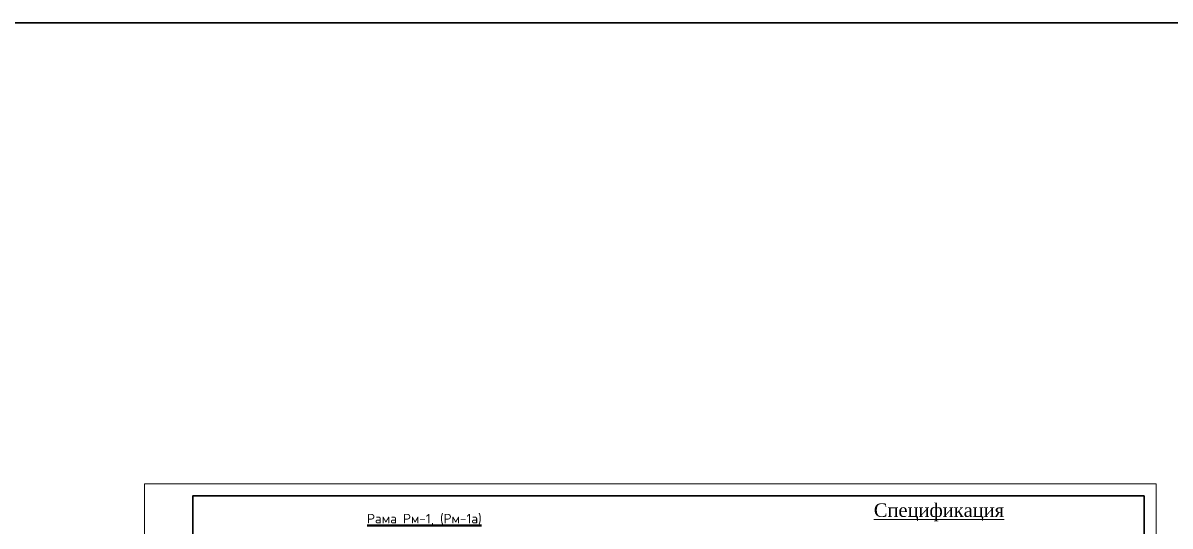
# Model space of a CAD drawing. Header units: millimetres. Extents: x 572274 to 2241483, y -888675 to -304135.
# Drawn here: x 1317688 to 1365314, y -617060 to -596165 of the extents above; entities that cross this region are included whole.
import ezdxf

# ---------------------------------------------------------------- set-up
doc = ezdxf.new("R2010")
doc.units = ezdxf.units.MM
doc.layers.add('план', color=7, linetype='Continuous', lineweight=40)
doc.styles.get("Standard").update_dxf_attribs({"font": 'isocpeur.ttf'})

msp = doc.modelspace()

# ---------------------------------------------------------------- linework, layer by layer
at = {"color": 1, "lineweight": 30}
msp.add_lwpolyline([(895700, -596165.393), (2189064.52, -596165.393), (2189064.52, -673404.362), (1382666.64, -673404.362)], dxfattribs=at)
at = {"color": 250, "lineweight": 0}
msp.add_lwpolyline([(1322734.733, -645007.415), (1364734.733, -645007.415), (1364734.733, -615307.415), (1322734.733, -615307.415)], close=True, dxfattribs=at)
at = {"color": 1, "lineweight": 30}
msp.add_lwpolyline([(1364234.733, -615807.415), (1324734.733, -615807.415), (1324734.733, -644496.498), (1364234.733, -644496.498)], close=True, dxfattribs=at)

# ---------------------------------------------------------------- texts
at = {"color": 0, "lineweight": 15, "insert": (1355719.135, -616489.607), "char_height": 562.88858, "width": 5720.5189, "attachment_point": 5}
msp.add_mtext('{\\fTimes New Roman Cyr|b0|i0|c204|p18;\\LСпецификация}', dxfattribs=at)
at = {"layer": 'план', "color": 0, "insert": (1334353.639, -616552.94), "char_height": 398.02625, "width": 5596.60282, "attachment_point": 2}
msp.add_mtext('{\\LРама Рм-1, (Рм-1а)}', dxfattribs=at)

doc.saveas('drawing.dxf')
